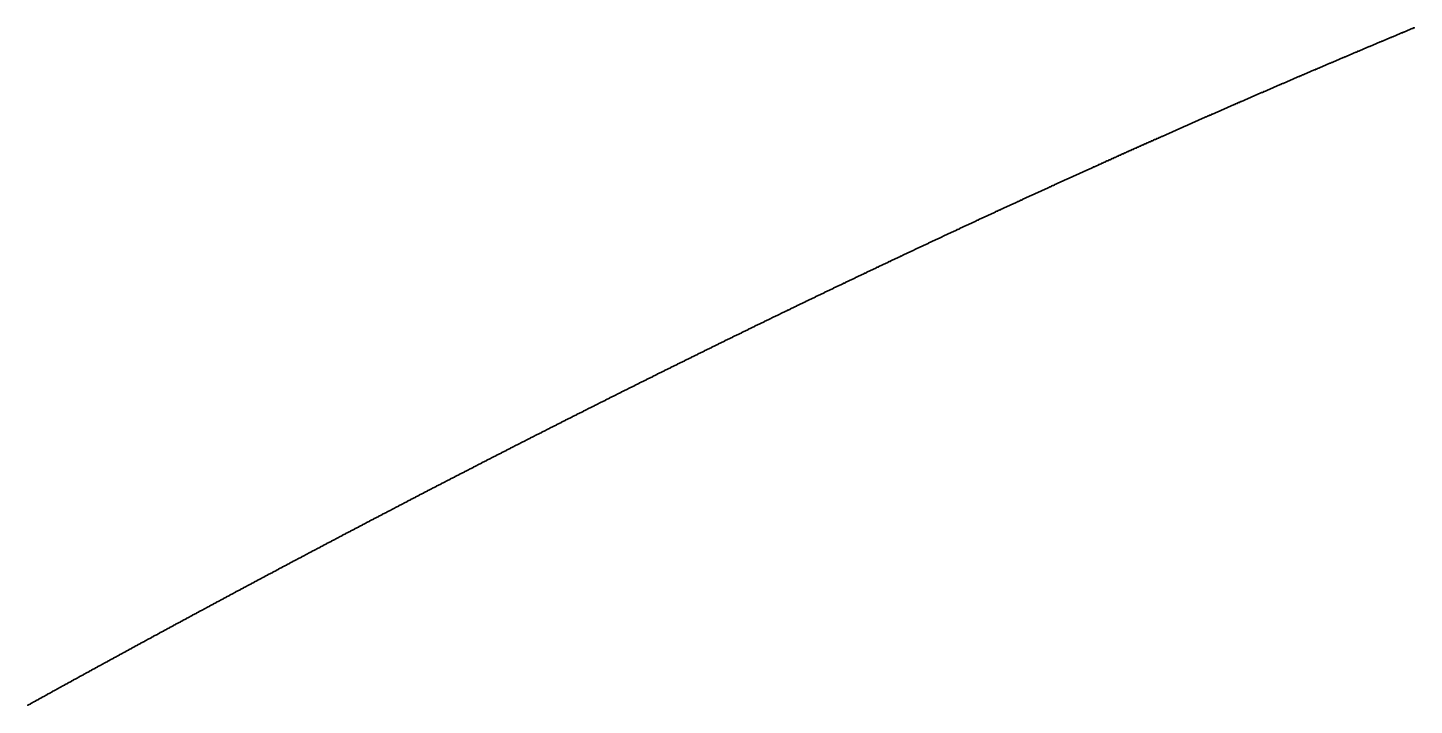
# Model space of a CAD drawing. Header units: metres. Extents: x 0 to 360, y 0 to 49.
# Drawn here: x 101.26 to 112.5, y 37.9 to 43.39 of the extents above; entities that cross this region are included whole.
import ezdxf

# ---------------------------------------------------------------- set-up
doc = ezdxf.new("R2010")
doc.units = ezdxf.units.M

msp = doc.modelspace()

# ---------------------------------------------------------------- linework, layer by layer
for p in [(112.239, 43.279), (112.245, 43.281), (112.251, 43.284), (112.257, 43.286), (112.263, 43.289), (112.269, 43.291), (112.275, 43.294), (112.281, 43.296), (112.287, 43.299), (112.293, 43.301), (112.299, 43.304), (112.305, 43.306), (112.311, 43.309), (112.317, 43.311), (112.323, 43.314), (112.329, 43.316), (112.335, 43.319), (112.341, 43.321), (112.347, 43.324), (112.353, 43.326), (112.359, 43.329), (112.365, 43.331), (112.371, 43.334), (112.377, 43.337), (112.383, 43.339), (112.389, 43.342), (112.395, 43.344), (112.401, 43.347), (112.407, 43.349), (112.413, 43.352), (112.419, 43.354), (112.425, 43.357), (112.431, 43.359), (112.437, 43.362), (112.443, 43.364), (112.449, 43.367), (112.455, 43.369), (112.461, 43.372), (112.467, 43.374), (112.473, 43.377), (112.479, 43.379), (112.485, 43.382), (112.491, 43.384), (112.497, 43.387), (112.503, 43.389), (111.975, 43.167), (111.981, 43.17), (111.987, 43.172), (111.993, 43.175), (111.999, 43.177), (112.005, 43.18), (112.011, 43.182), (112.017, 43.185), (112.023, 43.187), (112.029, 43.19), (112.035, 43.192), (112.041, 43.195), (112.047, 43.198), (112.053, 43.2), (112.059, 43.203), (112.065, 43.205), (112.071, 43.208), (112.077, 43.21), (112.083, 43.213), (112.089, 43.215), (112.095, 43.218), (112.101, 43.22), (112.107, 43.223), (112.113, 43.225), (112.119, 43.228), (112.125, 43.231), (112.131, 43.233), (112.137, 43.236), (112.143, 43.238), (112.149, 43.241), (112.155, 43.243), (112.161, 43.246), (112.167, 43.248), (112.173, 43.251), (112.179, 43.253), (112.185, 43.256), (112.191, 43.258), (112.197, 43.261), (112.203, 43.263), (112.209, 43.266), (112.215, 43.269), (112.221, 43.271), (112.227, 43.274), (112.233, 43.276), (111.711, 43.054), (111.717, 43.057), (111.723, 43.06), (111.729, 43.062), (111.735, 43.065), (111.741, 43.067), (111.747, 43.07), (111.753, 43.072), (111.759, 43.075), (111.765, 43.078), (111.771, 43.08), (111.777, 43.083), (111.783, 43.085), (111.789, 43.088), (111.795, 43.09), (111.801, 43.093), (111.807, 43.096), (111.813, 43.098), (111.819, 43.101), (111.825, 43.103), (111.831, 43.106), (111.837, 43.108), (111.843, 43.111), (111.849, 43.113), (111.855, 43.116), (111.861, 43.119), (111.867, 43.121), (111.873, 43.124), (111.879, 43.126), (111.885, 43.129), (111.891, 43.131), (111.897, 43.134), (111.903, 43.136), (111.909, 43.139), (111.915, 43.142), (111.921, 43.144), (111.927, 43.147), (111.933, 43.149), (111.939, 43.152), (111.945, 43.154), (111.951, 43.157), (111.957, 43.159), (111.963, 43.162), (111.969, 43.164), (111.446, 42.941), (111.452, 42.943), (111.458, 42.946), (111.464, 42.949), (111.47, 42.951), (111.476, 42.954), (111.482, 42.956), (111.488, 42.959), (111.494, 42.962), (111.5, 42.964), (111.506, 42.967), (111.512, 42.969), (111.518, 42.972), (111.524, 42.975), (111.53, 42.977), (111.536, 42.98), (111.542, 42.982), (111.548, 42.985), (111.554, 42.987), (111.56, 42.99), (111.566, 42.993), (111.572, 42.995), (111.578, 42.998), (111.584, 43), (111.59, 43.003), (111.596, 43.006), (111.602, 43.008), (111.608, 43.011), (111.614, 43.013), (111.62, 43.016), (111.626, 43.018), (111.632, 43.021), (111.638, 43.024), (111.644, 43.026), (111.65, 43.029), (111.656, 43.031), (111.662, 43.034), (111.668, 43.036), (111.674, 43.039), (111.68, 43.042), (111.687, 43.044), (111.693, 43.047), (111.699, 43.049), (111.705, 43.052), (111.187, 42.829), (111.193, 42.831), (111.199, 42.834), (111.205, 42.837), (111.211, 42.839), (111.217, 42.842), (111.223, 42.845), (111.229, 42.847), (111.235, 42.85), (111.241, 42.852), (111.248, 42.855), (111.254, 42.858), (111.26, 42.86), (111.266, 42.863), (111.272, 42.865), (111.278, 42.868), (111.284, 42.871), (111.29, 42.873), (111.296, 42.876), (111.302, 42.878), (111.308, 42.881), (111.314, 42.884), (111.32, 42.886), (111.326, 42.889), (111.332, 42.891), (111.338, 42.894), (111.344, 42.897), (111.35, 42.899), (111.356, 42.902), (111.362, 42.904), (111.368, 42.907), (111.374, 42.91), (111.38, 42.912), (111.386, 42.915), (111.392, 42.917), (111.398, 42.92), (111.404, 42.923), (111.41, 42.925), (111.416, 42.928), (111.422, 42.93), (111.428, 42.933), (111.434, 42.936), (111.44, 42.938), (110.929, 42.716), (110.935, 42.718), (110.941, 42.721), (110.947, 42.724), (110.953, 42.726), (110.959, 42.729), (110.965, 42.732), (110.971, 42.734), (110.977, 42.737), (110.983, 42.74), (110.989, 42.742), (110.995, 42.745), (111.001, 42.747), (111.007, 42.75), (111.013, 42.753), (111.019, 42.755), (111.025, 42.758), (111.031, 42.761), (111.037, 42.763), (111.043, 42.766), (111.049, 42.768), (111.055, 42.771), (111.061, 42.774), (111.067, 42.776), (111.073, 42.779), (111.079, 42.782), (111.085, 42.784), (111.091, 42.787), (111.097, 42.79), (111.103, 42.792), (111.109, 42.795), (111.115, 42.797), (111.121, 42.8), (111.127, 42.803), (111.133, 42.805), (111.139, 42.808), (111.145, 42.81), (111.151, 42.813), (111.157, 42.816), (111.163, 42.818), (111.169, 42.821), (111.175, 42.824), (111.181, 42.826), (110.676, 42.605), (110.682, 42.607), (110.688, 42.61), (110.694, 42.612), (110.7, 42.615), (110.706, 42.618), (110.712, 42.62), (110.718, 42.623), (110.724, 42.626), (110.73, 42.628), (110.736, 42.631), (110.742, 42.634), (110.748, 42.636), (110.754, 42.639), (110.76, 42.642), (110.766, 42.644), (110.772, 42.647), (110.778, 42.65), (110.784, 42.652), (110.79, 42.655), (110.796, 42.658), (110.802, 42.66), (110.808, 42.663), (110.814, 42.666), (110.82, 42.668), (110.826, 42.671), (110.832, 42.674), (110.838, 42.676), (110.844, 42.679), (110.85, 42.681), (110.856, 42.684), (110.862, 42.687), (110.868, 42.689), (110.874, 42.692), (110.88, 42.695), (110.886, 42.697), (110.892, 42.7), (110.898, 42.703), (110.904, 42.705), (110.91, 42.708), (110.916, 42.711), (110.923, 42.713), (110.422, 42.492), (110.429, 42.495), (110.435, 42.498), (110.441, 42.5), (110.447, 42.503), (110.453, 42.506), (110.459, 42.508), (110.465, 42.511), (110.471, 42.514), (110.477, 42.516), (110.483, 42.519), (110.489, 42.522), (110.495, 42.524), (110.501, 42.527), (110.507, 42.53), (110.513, 42.532), (110.519, 42.535), (110.525, 42.538), (110.531, 42.54), (110.537, 42.543), (110.543, 42.546), (110.549, 42.549), (110.555, 42.551), (110.561, 42.554), (110.567, 42.557), (110.573, 42.559), (110.579, 42.562), (110.585, 42.565), (110.591, 42.567), (110.597, 42.57), (110.603, 42.573), (110.609, 42.575), (110.615, 42.578), (110.621, 42.581), (110.627, 42.583), (110.633, 42.586), (110.639, 42.589), (110.645, 42.591), (110.651, 42.594), (110.658, 42.597), (110.664, 42.599), (110.67, 42.602), (110.169, 42.379), (110.175, 42.382), (110.181, 42.385), (110.187, 42.387), (110.193, 42.39), (110.199, 42.393), (110.205, 42.395), (110.211, 42.398), (110.217, 42.401), (110.224, 42.403), (110.23, 42.406), (110.236, 42.409), (110.242, 42.412), (110.248, 42.414), (110.254, 42.417), (110.26, 42.42), (110.266, 42.422), (110.272, 42.425), (110.278, 42.428), (110.284, 42.43), (110.29, 42.433), (110.296, 42.436), (110.302, 42.439), (110.308, 42.441), (110.314, 42.444), (110.32, 42.447), (110.326, 42.449), (110.332, 42.452), (110.338, 42.455), (110.344, 42.457), (110.35, 42.46), (110.356, 42.463), (110.362, 42.465), (110.368, 42.468), (110.374, 42.471), (110.38, 42.473), (110.386, 42.476), (110.392, 42.479), (110.398, 42.482), (110.404, 42.484), (110.41, 42.487), (110.416, 42.49), (109.922, 42.268), (109.928, 42.27), (109.934, 42.273), (109.94, 42.276), (109.946, 42.279), (109.952, 42.281), (109.958, 42.284), (109.964, 42.287), (109.97, 42.29), (109.976, 42.292), (109.982, 42.295), (109.988, 42.298), (109.994, 42.3), (110, 42.303), (110.006, 42.306), (110.012, 42.309), (110.018, 42.311), (110.024, 42.314), (110.03, 42.317), (110.037, 42.319), (110.043, 42.322), (110.049, 42.325), (110.055, 42.328), (110.061, 42.33), (110.067, 42.333), (110.073, 42.336), (110.079, 42.338), (110.085, 42.341), (110.091, 42.344), (110.097, 42.347), (110.103, 42.349), (110.109, 42.352), (110.115, 42.355), (110.121, 42.357), (110.127, 42.36), (110.133, 42.363), (110.139, 42.366), (110.145, 42.368), (110.151, 42.371), (110.157, 42.374), (110.163, 42.376), (109.674, 42.156), (109.68, 42.158), (109.686, 42.161), (109.692, 42.164), (109.699, 42.167), (109.705, 42.169), (109.711, 42.172), (109.717, 42.175), (109.723, 42.177), (109.729, 42.18), (109.735, 42.183), (109.741, 42.186), (109.747, 42.188), (109.753, 42.191), (109.759, 42.194), (109.765, 42.197), (109.771, 42.199), (109.777, 42.202), (109.783, 42.205), (109.789, 42.208), (109.795, 42.21), (109.801, 42.213), (109.807, 42.216), (109.813, 42.219), (109.819, 42.221), (109.825, 42.224), (109.831, 42.227), (109.837, 42.23), (109.843, 42.232), (109.849, 42.235), (109.855, 42.238), (109.862, 42.24), (109.868, 42.243), (109.874, 42.246), (109.88, 42.249), (109.886, 42.251), (109.892, 42.254), (109.898, 42.257), (109.904, 42.26), (109.91, 42.262), (109.916, 42.265), (109.427, 42.042), (109.433, 42.045), (109.439, 42.048), (109.445, 42.051), (109.451, 42.053), (109.457, 42.056), (109.463, 42.059), (109.469, 42.062), (109.475, 42.065), (109.481, 42.067), (109.487, 42.07), (109.493, 42.073), (109.499, 42.076), (109.505, 42.078), (109.511, 42.081), (109.517, 42.084), (109.523, 42.087), (109.529, 42.089), (109.535, 42.092), (109.541, 42.095), (109.548, 42.098), (109.554, 42.1), (109.56, 42.103), (109.566, 42.106), (109.572, 42.109), (109.578, 42.111), (109.584, 42.114), (109.59, 42.117), (109.596, 42.12), (109.602, 42.123), (109.608, 42.125), (109.614, 42.128), (109.62, 42.131), (109.626, 42.134), (109.632, 42.136), (109.638, 42.139), (109.644, 42.142), (109.65, 42.145), (109.656, 42.147), (109.662, 42.15), (109.668, 42.153), (109.185, 41.931), (109.191, 41.934), (109.197, 41.937), (109.203, 41.94), (109.209, 41.942), (109.215, 41.945), (109.221, 41.948), (109.227, 41.951), (109.233, 41.954), (109.239, 41.956), (109.245, 41.959), (109.251, 41.962), (109.257, 41.965), (109.264, 41.967), (109.27, 41.97), (109.276, 41.973), (109.282, 41.976), (109.288, 41.979), (109.294, 41.981), (109.3, 41.984), (109.306, 41.987), (109.312, 41.99), (109.318, 41.992), (109.324, 41.995), (109.33, 41.998), (109.336, 42.001), (109.342, 42.004), (109.348, 42.006), (109.354, 42.009), (109.36, 42.012), (109.366, 42.015), (109.372, 42.017), (109.378, 42.02), (109.384, 42.023), (109.39, 42.026), (109.396, 42.029), (109.403, 42.031), (109.409, 42.034), (109.415, 42.037), (109.421, 42.04), (108.937, 41.816), (108.943, 41.819), (108.949, 41.822), (108.955, 41.825), (108.961, 41.828), (108.967, 41.83), (108.973, 41.833), (108.979, 41.836), (108.985, 41.839), (108.991, 41.842), (108.997, 41.844), (109.004, 41.847), (109.01, 41.85), (109.016, 41.853), (109.022, 41.856), (109.028, 41.859), (109.034, 41.861), (109.04, 41.864), (109.046, 41.867), (109.052, 41.87), (109.058, 41.873), (109.064, 41.875), (109.07, 41.878), (109.076, 41.881), (109.082, 41.884), (109.088, 41.887), (109.094, 41.889), (109.1, 41.892), (109.106, 41.895), (109.112, 41.898), (109.118, 41.901), (109.124, 41.903), (109.131, 41.906), (109.137, 41.909), (109.143, 41.912), (109.149, 41.914), (109.155, 41.917), (109.161, 41.92), (109.167, 41.923), (109.173, 41.926), (109.179, 41.928), (108.701, 41.706), (108.707, 41.709), (108.713, 41.712), (108.719, 41.715), (108.725, 41.718), (108.731, 41.721), (108.737, 41.723), (108.743, 41.726), (108.749, 41.729), (108.755, 41.732), (108.762, 41.735), (108.768, 41.737), (108.774, 41.74), (108.78, 41.743), (108.786, 41.746), (108.792, 41.749), (108.798, 41.752), (108.804, 41.754), (108.81, 41.757), (108.816, 41.76), (108.822, 41.763), (108.828, 41.766), (108.834, 41.769), (108.84, 41.771), (108.846, 41.774), (108.852, 41.777), (108.858, 41.78), (108.864, 41.783), (108.87, 41.785), (108.876, 41.788), (108.883, 41.791), (108.889, 41.794), (108.895, 41.797), (108.901, 41.8), (108.907, 41.802), (108.913, 41.805), (108.919, 41.808), (108.925, 41.811), (108.931, 41.814), (108.459, 41.593), (108.465, 41.596), (108.471, 41.598), (108.477, 41.601), (108.483, 41.604), (108.489, 41.607), (108.495, 41.61), (108.501, 41.613), (108.507, 41.615), (108.513, 41.618), (108.519, 41.621), (108.525, 41.624), (108.531, 41.627), (108.538, 41.63), (108.544, 41.633), (108.55, 41.635), (108.556, 41.638), (108.562, 41.641), (108.568, 41.644), (108.574, 41.647), (108.58, 41.65), (108.586, 41.652), (108.592, 41.655), (108.598, 41.658), (108.604, 41.661), (108.61, 41.664), (108.616, 41.667), (108.622, 41.67), (108.628, 41.672), (108.634, 41.675), (108.64, 41.678), (108.646, 41.681), (108.653, 41.684), (108.659, 41.687), (108.665, 41.689), (108.671, 41.692), (108.677, 41.695), (108.683, 41.698), (108.689, 41.701), (108.695, 41.704), (108.222, 41.481), (108.229, 41.484), (108.235, 41.487), (108.241, 41.49), (108.247, 41.493), (108.253, 41.495), (108.259, 41.498), (108.265, 41.501), (108.271, 41.504), (108.277, 41.507), (108.283, 41.51), (108.289, 41.513), (108.295, 41.516), (108.301, 41.518), (108.307, 41.521), (108.313, 41.524), (108.319, 41.527), (108.325, 41.53), (108.332, 41.533), (108.338, 41.536), (108.344, 41.538), (108.35, 41.541), (108.356, 41.544), (108.362, 41.547), (108.368, 41.55), (108.374, 41.553), (108.38, 41.556), (108.386, 41.558), (108.392, 41.561), (108.398, 41.564), (108.404, 41.567), (108.41, 41.57), (108.416, 41.573), (108.422, 41.576), (108.428, 41.578), (108.435, 41.581), (108.441, 41.584), (108.447, 41.587), (108.453, 41.59), (107.986, 41.369), (107.992, 41.372), (107.998, 41.374), (108.004, 41.377), (108.01, 41.38), (108.016, 41.383), (108.022, 41.386), (108.028, 41.389), (108.035, 41.392), (108.041, 41.395), (108.047, 41.398), (108.053, 41.4), (108.059, 41.403), (108.065, 41.406), (108.071, 41.409), (108.077, 41.412), (108.083, 41.415), (108.089, 41.418), (108.095, 41.421), (108.101, 41.424), (108.107, 41.426), (108.113, 41.429), (108.119, 41.432), (108.125, 41.435), (108.132, 41.438), (108.138, 41.441), (108.144, 41.444), (108.15, 41.447), (108.156, 41.449), (108.162, 41.452), (108.168, 41.455), (108.174, 41.458), (108.18, 41.461), (108.186, 41.464), (108.192, 41.467), (108.198, 41.47), (108.204, 41.472), (108.21, 41.475), (108.216, 41.478), (107.749, 41.256), (107.756, 41.258), (107.762, 41.261), (107.768, 41.264), (107.774, 41.267), (107.78, 41.27), (107.786, 41.273), (107.792, 41.276), (107.798, 41.279), (107.804, 41.282), (107.81, 41.285), (107.816, 41.288), (107.822, 41.29), (107.828, 41.293), (107.834, 41.296), (107.84, 41.299), (107.847, 41.302), (107.853, 41.305), (107.859, 41.308), (107.865, 41.311), (107.871, 41.314), (107.877, 41.317), (107.883, 41.319), (107.889, 41.322), (107.895, 41.325), (107.901, 41.328), (107.907, 41.331), (107.913, 41.334), (107.919, 41.337), (107.925, 41.34), (107.931, 41.343), (107.938, 41.346), (107.944, 41.348), (107.95, 41.351), (107.956, 41.354), (107.962, 41.357), (107.968, 41.36), (107.974, 41.363), (107.98, 41.366), (107.519, 41.145), (107.525, 41.147), (107.531, 41.15), (107.537, 41.153), (107.543, 41.156), (107.549, 41.159), (107.555, 41.162), (107.561, 41.165), (107.567, 41.168), (107.573, 41.171), (107.58, 41.174), (107.586, 41.177), (107.592, 41.18), (107.598, 41.183), (107.604, 41.185), (107.61, 41.188), (107.616, 41.191), (107.622, 41.194), (107.628, 41.197), (107.634, 41.2), (107.64, 41.203), (107.646, 41.206), (107.652, 41.209), (107.658, 41.212), (107.665, 41.215), (107.671, 41.218), (107.677, 41.221), (107.683, 41.223), (107.689, 41.226), (107.695, 41.229), (107.701, 41.232), (107.707, 41.235), (107.713, 41.238), (107.719, 41.241), (107.725, 41.244), (107.731, 41.247), (107.737, 41.25), (107.743, 41.253), (107.282, 41.03), (107.288, 41.033), (107.294, 41.036), (107.3, 41.039), (107.306, 41.042), (107.312, 41.045), (107.318, 41.047), (107.324, 41.05), (107.331, 41.053), (107.337, 41.056), (107.343, 41.059), (107.349, 41.062), (107.355, 41.065), (107.361, 41.068), (107.367, 41.071), (107.373, 41.074), (107.379, 41.077), (107.385, 41.08), (107.391, 41.083), (107.397, 41.086), (107.403, 41.089), (107.409, 41.092), (107.416, 41.095), (107.422, 41.098), (107.428, 41.1), (107.434, 41.103), (107.44, 41.106), (107.446, 41.109), (107.452, 41.112), (107.458, 41.115), (107.464, 41.118), (107.47, 41.121), (107.476, 41.124), (107.482, 41.127), (107.488, 41.13), (107.495, 41.133), (107.501, 41.136), (107.507, 41.139), (107.513, 41.142), (107.051, 40.917), (107.057, 40.92), (107.063, 40.923), (107.069, 40.926), (107.075, 40.929), (107.081, 40.932), (107.087, 40.935), (107.094, 40.938), (107.1, 40.941), (107.106, 40.944), (107.112, 40.947), (107.118, 40.95), (107.124, 40.953), (107.13, 40.956), (107.136, 40.959), (107.142, 40.962), (107.148, 40.965), (107.154, 40.968), (107.16, 40.971), (107.166, 40.974), (107.173, 40.977), (107.179, 40.98), (107.185, 40.983), (107.191, 40.985), (107.197, 40.988), (107.203, 40.991), (107.209, 40.994), (107.215, 40.997), (107.221, 41), (107.227, 41.003), (107.233, 41.006), (107.239, 41.009), (107.245, 41.012), (107.252, 41.015), (107.258, 41.018), (107.264, 41.021), (107.27, 41.024), (107.276, 41.027), (106.826, 40.807), (106.832, 40.81), (106.838, 40.813), (106.844, 40.816), (106.85, 40.819), (106.856, 40.822), (106.862, 40.825), (106.869, 40.828), (106.875, 40.831), (106.881, 40.834), (106.887, 40.837), (106.893, 40.84), (106.899, 40.843), (106.905, 40.846), (106.911, 40.849), (106.917, 40.852), (106.923, 40.855), (106.929, 40.858), (106.935, 40.861), (106.942, 40.864), (106.948, 40.867), (106.954, 40.87), (106.96, 40.873), (106.966, 40.876), (106.972, 40.879), (106.978, 40.882), (106.984, 40.885), (106.99, 40.888), (106.996, 40.891), (107.002, 40.894), (107.008, 40.896), (107.014, 40.899), (107.021, 40.902), (107.027, 40.905), (107.033, 40.908), (107.039, 40.911), (107.045, 40.914), (106.595, 40.693), (106.601, 40.696), (106.607, 40.699), (106.613, 40.702), (106.619, 40.705), (106.625, 40.708), (106.631, 40.711), (106.637, 40.714), (106.643, 40.717), (106.649, 40.72), (106.656, 40.723), (106.662, 40.726), (106.668, 40.729), (106.674, 40.732), (106.68, 40.735), (106.686, 40.738), (106.692, 40.741), (106.698, 40.744), (106.704, 40.747), (106.71, 40.75), (106.716, 40.753), (106.723, 40.756), (106.729, 40.759), (106.735, 40.762), (106.741, 40.765), (106.747, 40.768), (106.753, 40.771), (106.759, 40.774), (106.765, 40.777), (106.771, 40.78), (106.777, 40.783), (106.783, 40.786), (106.789, 40.789), (106.796, 40.792), (106.802, 40.795), (106.808, 40.798), (106.814, 40.801), (106.82, 40.804), (106.369, 40.582), (106.376, 40.585), (106.382, 40.588), (106.388, 40.591), (106.394, 40.594), (106.4, 40.597), (106.406, 40.6), (106.412, 40.603), (106.418, 40.606), (106.424, 40.609), (106.43, 40.612), (106.436, 40.615), (106.443, 40.618), (106.449, 40.621), (106.455, 40.624), (106.461, 40.627), (106.467, 40.63), (106.473, 40.633), (106.479, 40.636), (106.485, 40.639), (106.491, 40.642), (106.497, 40.645), (106.503, 40.648), (106.509, 40.651), (106.516, 40.654), (106.522, 40.657), (106.528, 40.66), (106.534, 40.663), (106.54, 40.666), (106.546, 40.669), (106.552, 40.672), (106.558, 40.675), (106.564, 40.678), (106.57, 40.681), (106.576, 40.684), (106.583, 40.687), (106.589, 40.69), (106.144, 40.469), (106.15, 40.472), (106.156, 40.475), (106.162, 40.478), (106.168, 40.481), (106.174, 40.484), (106.181, 40.487), (106.187, 40.491), (106.193, 40.494), (106.199, 40.497), (106.205, 40.5), (106.211, 40.503), (106.217, 40.506), (106.223, 40.509), (106.229, 40.512), (106.235, 40.515), (106.241, 40.518), (106.248, 40.521), (106.254, 40.524), (106.26, 40.527), (106.266, 40.53), (106.272, 40.533), (106.278, 40.536), (106.284, 40.539), (106.29, 40.542), (106.296, 40.545), (106.302, 40.548), (106.309, 40.551), (106.315, 40.554), (106.321, 40.557), (106.327, 40.56), (106.333, 40.563), (106.339, 40.566), (106.345, 40.569), (106.351, 40.572), (106.357, 40.575), (106.363, 40.578), (105.918, 40.356), (105.924, 40.359), (105.931, 40.362), (105.937, 40.365), (105.943, 40.368), (105.949, 40.372), (105.955, 40.375), (105.961, 40.378), (105.967, 40.381), (105.973, 40.384), (105.979, 40.387), (105.985, 40.39), (105.992, 40.393), (105.998, 40.396), (106.004, 40.399), (106.01, 40.402), (106.016, 40.405), (106.022, 40.408), (106.028, 40.411), (106.034, 40.414), (106.04, 40.417), (106.046, 40.42), (106.053, 40.423), (106.059, 40.427), (106.065, 40.43), (106.071, 40.433), (106.077, 40.436), (106.083, 40.439), (106.089, 40.442), (106.095, 40.445), (106.101, 40.448), (106.107, 40.451), (106.114, 40.454), (106.12, 40.457), (106.126, 40.46), (106.132, 40.463), (106.138, 40.466), (105.699, 40.246), (105.705, 40.249), (105.711, 40.252), (105.717, 40.255), (105.723, 40.258), (105.729, 40.261), (105.735, 40.264), (105.741, 40.267), (105.748, 40.27), (105.754, 40.273), (105.76, 40.276), (105.766, 40.279), (105.772, 40.283), (105.778, 40.286), (105.784, 40.289), (105.79, 40.292), (105.796, 40.295), (105.802, 40.298), (105.809, 40.301), (105.815, 40.304), (105.821, 40.307), (105.827, 40.31), (105.833, 40.313), (105.839, 40.316), (105.845, 40.319), (105.851, 40.322), (105.857, 40.326), (105.864, 40.329), (105.87, 40.332), (105.876, 40.335), (105.882, 40.338), (105.888, 40.341), (105.894, 40.344), (105.9, 40.347), (105.906, 40.35), (105.912, 40.353), (105.473, 40.131), (105.479, 40.134), (105.485, 40.137), (105.491, 40.141), (105.497, 40.144), (105.503, 40.147), (105.51, 40.15), (105.516, 40.153), (105.522, 40.156), (105.528, 40.159), (105.534, 40.162), (105.54, 40.165), (105.546, 40.168), (105.552, 40.172), (105.558, 40.175), (105.564, 40.178), (105.571, 40.181), (105.577, 40.184), (105.583, 40.187), (105.589, 40.19), (105.595, 40.193), (105.601, 40.196), (105.607, 40.199), (105.613, 40.202), (105.619, 40.206), (105.626, 40.209), (105.632, 40.212), (105.638, 40.215), (105.644, 40.218), (105.65, 40.221), (105.656, 40.224), (105.662, 40.227), (105.668, 40.23), (105.674, 40.233), (105.68, 40.236), (105.687, 40.239), (105.693, 40.243), (105.253, 40.019), (105.259, 40.023), (105.265, 40.026), (105.271, 40.029), (105.277, 40.032), (105.284, 40.035), (105.29, 40.038), (105.296, 40.041), (105.302, 40.044), (105.308, 40.047), (105.314, 40.051), (105.32, 40.054), (105.326, 40.057), (105.332, 40.06), (105.339, 40.063), (105.345, 40.066), (105.351, 40.069), (105.357, 40.072), (105.363, 40.075), (105.369, 40.079), (105.375, 40.082), (105.381, 40.085), (105.387, 40.088), (105.393, 40.091), (105.4, 40.094), (105.406, 40.097), (105.412, 40.1), (105.418, 40.103), (105.424, 40.106), (105.43, 40.11), (105.436, 40.113), (105.442, 40.116), (105.448, 40.119), (105.455, 40.122), (105.461, 40.125), (105.467, 40.128), (105.033, 39.907), (105.039, 39.91), (105.045, 39.913), (105.051, 39.916), (105.057, 39.919), (105.063, 39.923), (105.07, 39.926), (105.076, 39.929), (105.082, 39.932), (105.088, 39.935), (105.094, 39.938), (105.1, 39.941), (105.106, 39.944), (105.112, 39.948), (105.119, 39.951), (105.125, 39.954), (105.131, 39.957), (105.137, 39.96), (105.143, 39.963), (105.149, 39.966), (105.155, 39.969), (105.161, 39.973), (105.167, 39.976), (105.174, 39.979), (105.18, 39.982), (105.186, 39.985), (105.192, 39.988), (105.198, 39.991), (105.204, 39.994), (105.21, 39.998), (105.216, 40.001), (105.222, 40.004), (105.229, 40.007), (105.235, 40.01), (105.241, 40.013), (105.247, 40.016), (104.813, 39.794), (104.819, 39.797), (104.825, 39.8), (104.831, 39.803), (104.837, 39.806), (104.843, 39.81), (104.849, 39.813), (104.856, 39.816), (104.862, 39.819), (104.868, 39.822), (104.874, 39.825), (104.88, 39.828), (104.886, 39.832), (104.892, 39.835), (104.898, 39.838), (104.904, 39.841), (104.911, 39.844), (104.917, 39.847), (104.923, 39.85), (104.929, 39.854), (104.935, 39.857), (104.941, 39.86), (104.947, 39.863), (104.953, 39.866), (104.96, 39.869), (104.966, 39.872), (104.972, 39.876), (104.978, 39.879), (104.984, 39.882), (104.99, 39.885), (104.996, 39.888), (105.002, 39.891), (105.008, 39.894), (105.015, 39.897), (105.021, 39.901), (105.027, 39.904), (104.599, 39.683), (104.605, 39.686), (104.611, 39.689), (104.617, 39.693), (104.623, 39.696), (104.629, 39.699), (104.635, 39.702), (104.641, 39.705), (104.647, 39.708), (104.654, 39.712), (104.66, 39.715), (104.666, 39.718), (104.672, 39.721), (104.678, 39.724), (104.684, 39.727), (104.69, 39.731), (104.696, 39.734), (104.703, 39.737), (104.709, 39.74), (104.715, 39.743), (104.721, 39.746), (104.727, 39.75), (104.733, 39.753), (104.739, 39.756), (104.745, 39.759), (104.752, 39.762), (104.758, 39.765), (104.764, 39.769), (104.77, 39.772), (104.776, 39.775), (104.782, 39.778), (104.788, 39.781), (104.794, 39.784), (104.8, 39.787), (104.807, 39.791), (104.378, 39.569), (104.384, 39.572), (104.39, 39.575), (104.396, 39.578), (104.403, 39.581), (104.409, 39.585), (104.415, 39.588), (104.421, 39.591), (104.427, 39.594), (104.433, 39.597), (104.439, 39.601), (104.445, 39.604), (104.452, 39.607), (104.458, 39.61), (104.464, 39.613), (104.47, 39.616), (104.476, 39.62), (104.482, 39.623), (104.488, 39.626), (104.494, 39.629), (104.501, 39.632), (104.507, 39.636), (104.513, 39.639), (104.519, 39.642), (104.525, 39.645), (104.531, 39.648), (104.537, 39.651), (104.543, 39.655), (104.55, 39.658), (104.556, 39.661), (104.562, 39.664), (104.568, 39.667), (104.574, 39.67), (104.58, 39.674), (104.586, 39.677), (104.592, 39.68), (104.163, 39.457), (104.17, 39.46), (104.176, 39.463), (104.182, 39.467), (104.188, 39.47), (104.194, 39.473), (104.2, 39.476), (104.206, 39.479), (104.213, 39.483), (104.219, 39.486), (104.225, 39.489), (104.231, 39.492), (104.237, 39.495), (104.243, 39.499), (104.249, 39.502), (104.255, 39.505), (104.262, 39.508), (104.268, 39.511), (104.274, 39.515), (104.28, 39.518), (104.286, 39.521), (104.292, 39.524), (104.298, 39.527), (104.304, 39.53), (104.311, 39.534), (104.317, 39.537), (104.323, 39.54), (104.329, 39.543), (104.335, 39.546), (104.341, 39.55), (104.347, 39.553), (104.353, 39.556), (104.36, 39.559), (104.366, 39.562), (104.372, 39.566), (103.949, 39.345), (103.955, 39.348), (103.961, 39.351), (103.967, 39.354), (103.973, 39.357), (103.98, 39.361), (103.986, 39.364), (103.992, 39.367), (103.998, 39.37), (104.004, 39.373), (104.01, 39.377), (104.016, 39.38), (104.022, 39.383), (104.029, 39.386), (104.035, 39.39), (104.041, 39.393), (104.047, 39.396), (104.053, 39.399), (104.059, 39.402), (104.065, 39.406), (104.072, 39.409), (104.078, 39.412), (104.084, 39.415), (104.09, 39.418), (104.096, 39.422), (104.102, 39.425), (104.108, 39.428), (104.114, 39.431), (104.121, 39.434), (104.127, 39.438), (104.133, 39.441), (104.139, 39.444), (104.145, 39.447), (104.151, 39.451), (104.157, 39.454), (103.734, 39.232), (103.74, 39.235), (103.746, 39.238), (103.752, 39.241), (103.759, 39.244), (103.765, 39.248), (103.771, 39.251), (103.777, 39.254), (103.783, 39.257), (103.789, 39.261), (103.795, 39.264), (103.802, 39.267), (103.808, 39.27), (103.814, 39.274), (103.82, 39.277), (103.826, 39.28), (103.832, 39.283), (103.838, 39.286), (103.845, 39.29), (103.851, 39.293), (103.857, 39.296), (103.863, 39.299), (103.869, 39.303), (103.875, 39.306), (103.881, 39.309), (103.887, 39.312), (103.894, 39.316), (103.9, 39.319), (103.906, 39.322), (103.912, 39.325), (103.918, 39.328), (103.924, 39.332), (103.93, 39.335), (103.937, 39.338), (103.943, 39.341), (103.525, 39.121), (103.531, 39.124), (103.538, 39.128), (103.544, 39.131), (103.55, 39.134), (103.556, 39.137), (103.562, 39.141), (103.568, 39.144), (103.574, 39.147), (103.581, 39.15), (103.587, 39.154), (103.593, 39.157), (103.599, 39.16), (103.605, 39.163), (103.611, 39.167), (103.617, 39.17), (103.624, 39.173), (103.63, 39.176), (103.636, 39.18), (103.642, 39.183), (103.648, 39.186), (103.654, 39.189), (103.66, 39.193), (103.667, 39.196), (103.673, 39.199), (103.679, 39.202), (103.685, 39.206), (103.691, 39.209), (103.697, 39.212), (103.703, 39.215), (103.709, 39.219), (103.716, 39.222), (103.722, 39.225), (103.728, 39.228), (103.31, 39.007), (103.316, 39.01), (103.322, 39.014), (103.329, 39.017), (103.335, 39.02), (103.341, 39.023), (103.347, 39.027), (103.353, 39.03), (103.359, 39.033), (103.365, 39.036), (103.372, 39.04), (103.378, 39.043), (103.384, 39.046), (103.39, 39.05), (103.396, 39.053), (103.402, 39.056), (103.409, 39.059), (103.415, 39.063), (103.421, 39.066), (103.427, 39.069), (103.433, 39.072), (103.439, 39.076), (103.445, 39.079), (103.452, 39.082), (103.458, 39.085), (103.464, 39.089), (103.47, 39.092), (103.476, 39.095), (103.482, 39.098), (103.488, 39.102), (103.495, 39.105), (103.501, 39.108), (103.507, 39.111), (103.513, 39.115), (103.519, 39.118), (103.101, 38.896), (103.107, 38.899), (103.113, 38.902), (103.12, 38.905), (103.126, 38.909), (103.132, 38.912), (103.138, 38.915), (103.144, 38.919), (103.15, 38.922), (103.156, 38.925), (103.163, 38.928), (103.169, 38.932), (103.175, 38.935), (103.181, 38.938), (103.187, 38.942), (103.193, 38.945), (103.199, 38.948), (103.206, 38.951), (103.212, 38.955), (103.218, 38.958), (103.224, 38.961), (103.23, 38.965), (103.236, 38.968), (103.243, 38.971), (103.249, 38.974), (103.255, 38.978), (103.261, 38.981), (103.267, 38.984), (103.273, 38.987), (103.279, 38.991), (103.286, 38.994), (103.292, 38.997), (103.298, 39.001), (103.304, 39.004), (102.892, 38.784), (102.898, 38.787), (102.904, 38.79), (102.91, 38.794), (102.916, 38.797), (102.923, 38.8), (102.929, 38.803), (102.935, 38.807), (102.941, 38.81), (102.947, 38.813), (102.953, 38.817), (102.96, 38.82), (102.966, 38.823), (102.972, 38.827), (102.978, 38.83), (102.984, 38.833), (102.99, 38.836), (102.996, 38.84), (103.003, 38.843), (103.009, 38.846), (103.015, 38.85), (103.021, 38.853), (103.027, 38.856), (103.033, 38.859), (103.04, 38.863), (103.046, 38.866), (103.052, 38.869), (103.058, 38.873), (103.064, 38.876), (103.07, 38.879), (103.076, 38.882), (103.083, 38.886), (103.089, 38.889), (103.095, 38.892), (102.682, 38.671), (102.689, 38.674), (102.695, 38.678), (102.701, 38.681), (102.707, 38.684), (102.713, 38.688), (102.719, 38.691), (102.726, 38.694), (102.732, 38.698), (102.738, 38.701), (102.744, 38.704), (102.75, 38.708), (102.756, 38.711), (102.763, 38.714), (102.769, 38.718), (102.775, 38.721), (102.781, 38.724), (102.787, 38.727), (102.793, 38.731), (102.799, 38.734), (102.806, 38.737), (102.812, 38.741), (102.818, 38.744), (102.824, 38.747), (102.83, 38.751), (102.836, 38.754), (102.843, 38.757), (102.849, 38.761), (102.855, 38.764), (102.861, 38.767), (102.867, 38.77), (102.873, 38.774), (102.88, 38.777), (102.886, 38.78), (102.473, 38.558), (102.479, 38.561), (102.485, 38.565), (102.491, 38.568), (102.498, 38.571), (102.504, 38.575), (102.51, 38.578), (102.516, 38.581), (102.522, 38.585), (102.528, 38.588), (102.535, 38.591), (102.541, 38.595), (102.547, 38.598), (102.553, 38.601), (102.559, 38.605), (102.565, 38.608), (102.572, 38.611), (102.578, 38.615), (102.584, 38.618), (102.59, 38.621), (102.596, 38.625), (102.602, 38.628), (102.609, 38.631), (102.615, 38.635), (102.621, 38.638), (102.627, 38.641), (102.633, 38.645), (102.639, 38.648), (102.646, 38.651), (102.652, 38.655), (102.658, 38.658), (102.664, 38.661), (102.67, 38.665), (102.676, 38.668), (102.263, 38.444), (102.269, 38.448), (102.276, 38.451), (102.282, 38.455), (102.288, 38.458), (102.294, 38.461), (102.3, 38.465), (102.306, 38.468), (102.313, 38.471), (102.319, 38.475), (102.325, 38.478), (102.331, 38.481), (102.337, 38.485), (102.343, 38.488), (102.35, 38.491), (102.356, 38.495), (102.362, 38.498), (102.368, 38.501), (102.374, 38.505), (102.38, 38.508), (102.387, 38.511), (102.393, 38.515), (102.399, 38.518), (102.405, 38.521), (102.411, 38.525), (102.417, 38.528), (102.424, 38.531), (102.43, 38.535), (102.436, 38.538), (102.442, 38.541), (102.448, 38.545), (102.454, 38.548), (102.461, 38.551), (102.467, 38.555), (102.06, 38.334), (102.066, 38.337), (102.072, 38.34), (102.078, 38.344), (102.084, 38.347), (102.091, 38.351), (102.097, 38.354), (102.103, 38.357), (102.109, 38.361), (102.115, 38.364), (102.121, 38.367), (102.128, 38.371), (102.134, 38.374), (102.14, 38.377), (102.146, 38.381), (102.152, 38.384), (102.158, 38.388), (102.165, 38.391), (102.171, 38.394), (102.177, 38.398), (102.183, 38.401), (102.189, 38.404), (102.195, 38.408), (102.202, 38.411), (102.208, 38.414), (102.214, 38.418), (102.22, 38.421), (102.226, 38.424), (102.232, 38.428), (102.239, 38.431), (102.245, 38.434), (102.251, 38.438), (102.257, 38.441), (101.856, 38.222), (101.862, 38.226), (101.868, 38.229), (101.874, 38.233), (101.881, 38.236), (101.887, 38.239), (101.893, 38.243), (101.899, 38.246), (101.905, 38.249), (101.911, 38.253), (101.918, 38.256), (101.924, 38.26), (101.93, 38.263), (101.936, 38.266), (101.942, 38.27), (101.949, 38.273), (101.955, 38.276), (101.961, 38.28), (101.967, 38.283), (101.973, 38.287), (101.979, 38.29), (101.986, 38.293), (101.992, 38.297), (101.998, 38.3), (102.004, 38.303), (102.01, 38.307), (102.016, 38.31), (102.023, 38.314), (102.029, 38.317), (102.035, 38.32), (102.041, 38.324), (102.047, 38.327), (102.054, 38.33), (101.646, 38.107), (101.652, 38.111), (101.658, 38.114), (101.664, 38.117), (101.671, 38.121), (101.677, 38.124), (101.683, 38.128), (101.689, 38.131), (101.695, 38.134), (101.701, 38.138), (101.708, 38.141), (101.714, 38.145), (101.72, 38.148), (101.726, 38.151), (101.732, 38.155), (101.739, 38.158), (101.745, 38.162), (101.751, 38.165), (101.757, 38.168), (101.763, 38.172), (101.769, 38.175), (101.776, 38.178), (101.782, 38.182), (101.788, 38.185), (101.794, 38.189), (101.8, 38.192), (101.806, 38.195), (101.813, 38.199), (101.819, 38.202), (101.825, 38.206), (101.831, 38.209), (101.837, 38.212), (101.844, 38.216), (101.85, 38.219), (101.442, 37.995), (101.448, 37.998), (101.454, 38.002), (101.46, 38.005), (101.466, 38.009), (101.473, 38.012), (101.479, 38.015), (101.485, 38.019), (101.491, 38.022), (101.497, 38.026), (101.504, 38.029), (101.51, 38.033), (101.516, 38.036), (101.522, 38.039), (101.528, 38.043), (101.534, 38.046), (101.541, 38.05), (101.547, 38.053), (101.553, 38.056), (101.559, 38.06), (101.565, 38.063), (101.572, 38.067), (101.578, 38.07), (101.584, 38.073), (101.59, 38.077), (101.596, 38.08), (101.603, 38.084), (101.609, 38.087), (101.615, 38.09), (101.621, 38.094), (101.627, 38.097), (101.633, 38.101), (101.64, 38.104), (101.262, 37.896), (101.268, 37.899), (101.275, 37.903), (101.281, 37.906), (101.287, 37.91), (101.293, 37.913), (101.299, 37.916), (101.306, 37.92), (101.312, 37.923), (101.318, 37.927), (101.324, 37.93), (101.33, 37.934), (101.337, 37.937), (101.343, 37.94), (101.349, 37.944), (101.355, 37.947), (101.361, 37.951), (101.367, 37.954), (101.374, 37.957), (101.38, 37.961), (101.386, 37.964), (101.392, 37.968), (101.398, 37.971), (101.405, 37.975), (101.411, 37.978), (101.417, 37.981), (101.423, 37.985), (101.429, 37.988), (101.436, 37.992)]:
    msp.add_point(p)

doc.saveas('drawing.dxf')
